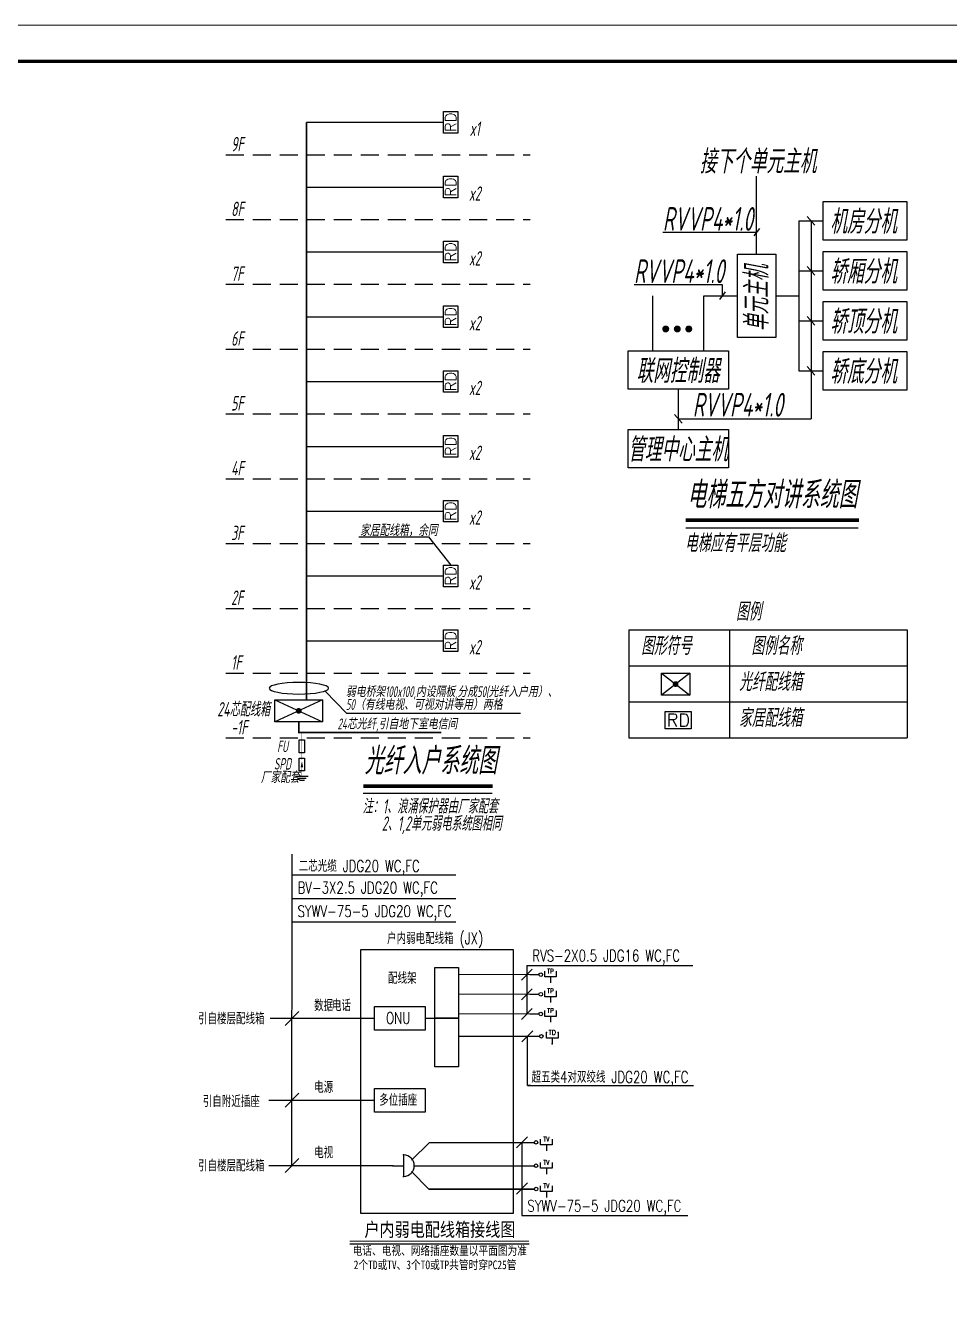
# Model space of a CAD drawing. Extents: x 2803505 to 5851001, y -1372902 to 24339.
# Drawn here: x 3028010 to 3053671, y -665029 to -629854 of the extents above; entities that cross this region are included whole.
import ezdxf
from ezdxf.enums import TextEntityAlignment as Align

# ---------------------------------------------------------------- set-up
doc = ezdxf.new("R2010")
doc.units = 0
doc.header["$LTSCALE"] = 1000
doc.header["$MEASUREMENT"] = 0
doc.linetypes.add('DASHED', pattern=[0.75, 0.5, -0.25])
doc.layers.get('0').update_dxf_attribs({"linetype": 'CONTINUOUS'})
for name, color, linetype in [('DIM-照明', 7, 'CONTINUOUS'), ('EQUIP-通讯', 3, 'CONTINUOUS'), ('T-消防设备', 3, 'CONTINUOUS'), ('T-通用', 7, 'CONTINUOUS'), ('TEL_TEXT', 7, 'CONTINUOUS'), ('WIRE-照明', 2, 'CONTINUOUS'), ('WIRE-通讯', 4, 'CONTINUOUS'), ('照明平面导线层', 3, 'CONTINUOUS')]:
    doc.layers.add(name, color=color, linetype=linetype)
doc.layers.add('图框', color=147, linetype='CONTINUOUS', lineweight=20)
doc.styles.add('-黑体', font='simhei.ttf', dxfattribs={"width": 0.8})
doc.styles.add('1常用弱电', font='SIMPLEX.shx', dxfattribs={"width": 0.8, "height": 3.5, "bigfont": 'HZTXT.shx'})
doc.styles.add('_COMPLEX', font='COMPLEX', dxfattribs={"width": 0.6})
doc.styles.add('_TCH_LABEL', font='COMPLEX', dxfattribs={"bigfont": 'GBCBIG'})
doc.styles.add('DX', font='romans.shx', dxfattribs={"width": 0.8, "bigfont": 'hztxt.shx'})
doc.styles.add('HZTXT', font='gbeitc.shx', dxfattribs={"width": 0.8, "height": 400, "bigfont": 'hztxt.shx'})
doc.styles.get("Standard").update_dxf_attribs({"font": 'gbenor.shx', "bigfont": 'gbcbig.shx'})

# ---------------------------------------------------------------- blocks, each defined once
blk = doc.blocks.new('CNS-FXX')
blk.add_lwpolyline([(0, -307), (0, 307), (782, 307), (782, -307)], close=True)
at = {"layer": 'T-通用', "linetype": 'Continuous'}
for p, q in [((782, 307), (0, -307)), ((0, 307), (782, -307))]:
    blk.add_line(p, q, dxfattribs=at)
at = {"layer": 'T-通用', "linetype": 'Continuous', "const_width": 79.4}
blk.add_lwpolyline([(351, 0, 1), (431, 0, 1)], format="xyb", close=True, dxfattribs=at)
blk = doc.blocks.new('CNS-TC4')
at = {"color": 130}
blk.add_lwpolyline([(-300, 200), (300, 200), (300, -200), (-300, -200)], close=True, dxfattribs=at)
at = {"color": 7, "style": '1常用弱电'}
blk.add_text('RD', height=300, dxfattribs=at).set_placement((0, 0), align=Align.MIDDLE)
blk = doc.blocks.new('A$C4AE13D6C')
at = {"linetype": 'ByBlock'}
for p, q in [((877, 1052), (877, 3213)), ((955, 1768), (800, 1556)), ((2052, 1976), (2052, -2188)), ((2052, 1976), (2728, 1976)), ((2284, 2100), (2495, 1853)), ((2390, 1976), (2390, -3524)), ((-1726, 1662), (877, 1662)), ((2284, 712), (2495, 465)), ((2052, 588), (2728, 588)), ((-2525, 210), (-77, 210)), ((0, 0), (-154, -212)), ((-77, 210), (-77, -106)), ((-2000, -1633), (-2000, -106)), ((-588, -1633), (-588, -106)), ((-588, -106), (342, -106)), ((1412, -106), (2052, -106)), ((2284, -677), (2495, -924)), ((2052, -800), (2728, -800)), ((2284, -2065), (2495, -2312)), ((2052, -2188), (2728, -2188)), ((-1294, -3815), (-1294, -2703)), ((-1400, -3401), (-1188, -3648)), ((-1294, -3524), (2390, -3524))]:
    blk.add_line(p, q, dxfattribs=at)
for points in [[(2728, 2511), (5043, 2511), (5043, 1441), (2728, 1441)], [(2728, 1123), (5043, 1123), (5043, 53), (2728, 53)], [(342, -1264), (342, 1052), (1412, 1052), (1412, -1264)], [(2728, -265), (5043, -265), (5043, -1335), (2728, -1335)], [(-2688, -1633), (100, -1633), (100, -2703), (-2688, -2703)], [(2728, -1653), (5043, -1653), (5043, -2723), (2728, -2723)], [(-2688, -3815), (100, -3815), (100, -4885), (-2688, -4885)]]:
    blk.add_lwpolyline(points, close=True, dxfattribs=at)
at = {"layer": 'DIM-照明', "color": 7, "ltscale": 4}
blk.add_line((-1088, -6553), (3692, -6553), dxfattribs=at)
at = {"layer": 'DIM-照明', "const_width": 96}
for points in [[(-1694, -1027, 1), (-1598, -1027, 1)], [(-1374, -1027, 1), (-1278, -1027, 1)], [(-1054, -1027, 1), (-958, -1027, 1)]]:
    blk.add_lwpolyline(points, format="xyb", close=True, dxfattribs=at)
at = {"layer": 'DIM-照明', "color": 7, "ltscale": 4, "const_width": 98.5}
blk.add_lwpolyline([(-1089, -6337), (3716, -6337)], dxfattribs=at)
at = {"layer": 'DIM-照明', "color": 7, "style": 'HZTXT', "width": 0.7}
for s, p in [('接下个单元主机', (-705, 3623)), ('RVVP4*1.0', (-1728, 2029)), ('机房分机', (2916, 1949)), ('RVVP4*1.0', (-2527, 577)), ('轿厢分机', (2916, 560)), ('轿顶分机', (2916, -828)), ('联网控制器', (-2464, -2196)), ('轿底分机', (2916, -2216)), ('RVVP4*1.0', (-896, -3132)), ('管理中心主机', (-2697, -4378))]:
    blk.add_text(s, height=660, dxfattribs=at).set_placement(p, align=Align.MIDDLE_LEFT)
blk.add_text('单元主机', height=660, rotation=90, dxfattribs=at).set_placement((883, -1092), align=Align.MIDDLE_LEFT)
blk.add_text('电梯五方对讲系统图', height=750, dxfattribs=at).set_placement((-1055, -6009))
at = {"layer": 'DIM-照明', "style": 'HZTXT', "width": 0.7}
blk.add_text('电梯应有平层功能', height=500, dxfattribs=at).set_placement((-1116, -7226))
blk = doc.blocks.new('A$C34D655C4')
at = {"layer": 'T-消防设备', "linetype": 'Continuous'}
blk.add_lwpolyline([(-843, -223), (-843, 390), (483, 390), (483, -223)], close=True, dxfattribs=at)
at = {"layer": 'T-通用', "linetype": 'Continuous'}
for p, q in [((483, 390), (-843, -223)), ((-843, 390), (483, -223))]:
    blk.add_line(p, q, dxfattribs=at)
at = {"layer": 'T-通用', "linetype": 'Continuous', "const_width": 79.4}
blk.add_lwpolyline([(-220, 83, 1), (-141, 83, 1)], format="xyb", close=True, dxfattribs=at)
blk = doc.blocks.new('_LINKPT1')
blk.add_line((0, 0), (0, 0))
blk = doc.blocks.new('M_X40NMK')
for p, q in [((-0.5, 0.5), (-0.5, 1)), ((0.5, 0.5), (-0.5, 0.5)), ((0, 0.5), (0, 0)), ((0.5, 1), (0.5, 0.5))]:
    blk.add_line(p, q)
at = {"xscale": 0.002, "yscale": 0.002, "zscale": 0.002}
blk.add_blockref('_LINKPT1', (0, 0), dxfattribs=at)
at = {"style": '_COMPLEX', "width": 0.8, "flags": 8}
blk.add_attdef('$TEXT$', text='', height=0.4, dxfattribs=at).set_placement((0, 1), align=Align.MIDDLE_CENTER)
at = {"width": 0.8, "flags": 9}
blk.add_attdef('A', (0, 0), '', height=0.00002, dxfattribs=at)
blk = doc.blocks.new('00DX001_5-424')
blk.add_line((0, 0), (12.5, 0))
blk.add_circle((15, 0), 2.5)
blk = doc.blocks.new('$equip$00001382')
for p, q in [((-0.5, 0.5), (-0.5, 1)), ((0.5, 0.5), (-0.5, 0.5)), ((0, 0.5), (0, 0)), ((0.5, 1), (0.5, 0.5))]:
    blk.add_line(p, q)
for p in [(-0.5, 1), (0, 0.5), (0, 0), (0.5, 1)]:
    blk.add_point(p)
at = {"style": '_TCH_LABEL', "flags": 8}
blk.add_attdef('$TEXT$', text='', height=0.4, dxfattribs=at).set_placement((0, 1), align=Align.MIDDLE_CENTER)
at = {"style": '_TCH_LABEL', "flags": 9}
blk.add_attdef('A', (0, 0), '', height=0.00002, dxfattribs=at)
blk = doc.blocks.new('M_X41FTT')
for p, q in [((-0.5, 0.5), (-0.5, 1)), ((0.5, 0.5), (-0.5, 0.5)), ((0, 0.5), (0, 0)), ((0.5, 1), (0.5, 0.5))]:
    blk.add_line(p, q)
at = {"xscale": 0.002, "yscale": 0.002, "zscale": 0.002}
blk.add_blockref('_LINKPT1', (0, 0), dxfattribs=at)
at = {"style": '_COMPLEX', "width": 0.8, "flags": 8}
blk.add_attdef('$TEXT$', text='', height=0.4, dxfattribs=at).set_placement((0, 1), align=Align.MIDDLE_CENTER)
at = {"width": 0.8, "flags": 9}
blk.add_attdef('A', (0, 0), '', height=0.00002, dxfattribs=at)
blk = doc.blocks.new('$equip$00001429')
for p, q in [((-0.5, 0.5), (0.5, 0.5)), ((0, 0), (0, 0.5))]:
    blk.add_line(p, q)
blk.add_arc((0, 0.5), 0.5, 0, 180)
for p in [(0, 1), (-0.5, 0.5), (0, 0), (0.5, 0.5)]:
    blk.add_point(p)
at = {"style": '_TCH_LABEL', "flags": 9}
blk.add_attdef('A', (0, 0), '', height=0.00002, dxfattribs=at)
blk = doc.blocks.new('DGASDGSDGASDGSAG')
for p, q in [((646042, -71350), (646045, -60539)), ((646045, -61255), (651729, -61255)), ((646045, -62071), (651729, -62071)), ((646045, -62886), (651729, -62886)), ((648435, -73008), (648435, -63847)), ((648435, -63847), (653720, -63847)), ((653720, -63847), (653720, -73008)), ((654003, -64913), (654375, -64525)), ((654191, -64396), (654189, -66085)), ((654191, -64396), (659951, -64396)), ((654003, -65594), (654375, -65206)), ((654003, -66279), (654375, -65892)), ((645289, -66234), (648905, -66234)), ((645810, -66484), (646275, -66000)), ((650666, -66234), (650996, -66234)), ((654024, -67056), (654396, -66669)), ((651838, -66860), (654322, -66860)), ((654212, -68563), (654210, -66862)), ((654213, -68349), (654212, -68348)), ((654324, -68563), (654212, -68563)), ((654213, -68563), (659972, -68563)), ((645810, -69323), (646275, -68839)), ((645239, -69073), (648905, -69073)), ((653838, -70736), (654210, -70348)), ((650188, -71159), (650819, -70542)), ((650819, -70542), (654447, -70542)), ((654019, -70542), (654019, -73083)), ((645810, -71592), (646275, -71107)), ((645239, -71342), (649529, -71342)), ((650188, -71550), (650789, -72161)), ((650288, -71351), (654447, -71351)), ((653838, -72336), (654210, -71949)), ((650789, -72161), (654441, -72161)), ((653720, -73008), (648435, -73008)), ((654019, -73083), (659779, -73083)), ((648049, -74062), (654271, -74062))]:
    blk.add_line(p, q)
for points in [[(650996, -64473), (651817, -64473), (651817, -66234), (650996, -66234)], [(648905, -66650), (648905, -65830), (650666, -65830), (650666, -66650)], [(650996, -66234), (651817, -66234), (651817, -67921), (650996, -67921)], [(648905, -69495), (648905, -68674), (650666, -68674), (650666, -69495)]]:
    blk.add_lwpolyline(points, close=True)
for points, const_width in [([(651817, -64717), (654613, -64717)], 35), ([(651817, -65398), (654613, -65398)], 35), ([(645289, -66234), (648905, -66234)], 35), ([(651817, -66083), (654613, -66083)], 35), ([(651838, -66860), (654634, -66860)], 35), ([(645239, -69073), (648435, -69073)], 35), ([(650188, -71159), (650819, -70542)], 35), ([(650819, -70542), (654447, -70542)], 35), ([(645239, -71342), (649538, -71351)], 35), ([(650188, -71550), (650789, -72161)], 35), ([(650288, -71351), (654447, -71351)], 35), ([(650789, -72161), (654454, -72160)], 35), ([(648049, -73972), (654271, -73972)], 30)]:
    blk.add_lwpolyline(points, dxfattribs=dict(const_width=const_width))
at = {"xscale": 400, "yscale": 400, "zscale": 400}
for name, p, values in [('M_X40NMK', (655012, -64997), {'$TEXT$': 'TP'}), ('M_X40NMK', (655012, -65683), {'$TEXT$': 'TP'}), ('M_X40NMK', (655012, -66368), {'$TEXT$': 'TP'}), ('M_X41FTT', (654871, -70832), {'$TEXT$': 'TV'}), ('M_X41FTT', (654871, -71642), {'$TEXT$': 'TV'}), ('M_X41FTT', (654871, -72451), {'$TEXT$': 'TV'})]:
    blk.add_blockref(name, p, dxfattribs=at).add_auto_attribs(values)
at = {"xscale": 25, "yscale": 25, "zscale": 25}
for p in [(654301, -64717), (654301, -65398), (654301, -66083), (654322, -66860), (654134, -70541), (654134, -71351), (654141, -72160)]:
    blk.add_blockref('00DX001_5-424', p, dxfattribs=at)
at = {"ltscale": 0.5, "xscale": 400, "yscale": 400, "zscale": 400}
blk.add_blockref('$equip$00001382', (655077, -67125), dxfattribs=at).add_auto_attribs({'$TEXT$': 'TD'})
at = {"xscale": 750, "yscale": 750, "zscale": 750, "rotation": 270}
blk.add_blockref('$equip$00001429', (649538, -71351), dxfattribs=at)
at = {"style": 'DX', "width": 0.75}
for s, p in [('二芯光缆 JDG20 WC,FC', (646277, -61146)), ('BV-3X2.5 JDG20 WC,FC', (646235, -61900)), ('SYWV-75-5 JDG20 WC,FC', (646235, -62716)), ('RVS-2X0.5 JDG16 WC,FC', (654381, -64259)), ('超五类4对双绞线 JDG20 WC,FC', (654355, -68473)), ('SYWV-75-5 JDG20 WC,FC', (654209, -72946))]:
    blk.add_text(s, height=400, dxfattribs=at).set_placement(p)
for s, height, style, width, p in [('户内弱电配线箱 (JX)', 400, 'DX', 0.75, (651011, -63659)), ('配线架', 400, 'DX', 0.75, (649871, -65038)), ('数据', 400, 'DX', 0.75, (647142, -65988)), ('电话', 400, 'DX', 0.75, (647761, -65986)), ('引自楼层配线箱', 400, 'DX', 0.75, (643936, -66443)), ('ONU', 400, 'DX', 0.75, (649730, -66426)), ('电源', 400, 'DX', 0.75, (647142, -68827)), ('引自附近插座', 400, 'DX', 0.75, (643936, -69318)), ('多位插座', 400, 'DX', 0.75, (649730, -69271)), ('电视', 400, 'DX', 0.75, (647142, -71096)), ('引自楼层配线箱', 400, 'DX', 0.75, (643936, -71551)), ('户内弱电配线箱接线图', 480, '-黑体', 0.8, (651175, -73808)), ('电话、电视、网络插座数量以平面图为准', 300, '-黑体', 0.8, (651171, -74453)), ('2个TD或TV、3个TO或TP共管时穿PC25管', 300, '-黑体', 0.8, (651008, -74944))]:
    blk.add_text(s, height=height, dxfattribs=dict(style=style, width=width)).set_placement(p, align=Align.CENTER)

msp = doc.modelspace()

# ---------------------------------------------------------------- linework, layer by layer
at = {"layer": 'DIM-照明', "color": 84, "linetype": 'DASHED'}
for p, q in [((3033577.1, -633447.9), (3042028.3, -633447.9)), ((3033577.1, -635247.9), (3042027.8, -635247.9)), ((3033577.1, -637047.9), (3042027.3, -637047.9)), ((3033577.1, -638847.9), (3042026.8, -638847.9)), ((3033577.1, -640647.9), (3042024.4, -640647.9)), ((3033577.1, -642447.9), (3042024.4, -642447.9)), ((3033577.1, -644247.9), (3042024.4, -644247.9)), ((3033577.1, -646047.9), (3042024.4, -646047.9)), ((3033577.1, -647847.9), (3042024.4, -647847.9)), ((3033577.1, -649647.9), (3042024.4, -649647.9))]:
    msp.add_line(p, q, dxfattribs=at)
at = {"layer": 'DIM-照明', "color": 7}
for p, q in [((3037272.6, -644063.6), (3039202.1, -644063.6)), ((3037272.6, -644063.6), (3039202.1, -644063.6)), ((3039202.1, -644063.6), (3039818.6, -644847.9)), ((3039202.1, -644063.6), (3039818.6, -644847.9)), ((3039202.1, -644063.6), (3039818.6, -644847.9)), ((3036921.4, -648956.5), (3036335.1, -648349.7)), ((3036921.4, -648956.5), (3041754.5, -648956.5))]:
    msp.add_line(p, q, dxfattribs=at)
at = {"layer": 'DIM-照明'}
for p, q in [((3044761.2, -646647.3), (3044761.2, -649647.3)), ((3044761.2, -646647.3), (3052492.2, -646647.3)), ((3047555.7, -646647.3), (3047555.7, -649647.3)), ((3052492.2, -646647.3), (3052492.2, -649647.3)), ((3044761.2, -647647.3), (3052492.2, -647647.3)), ((3044761.2, -648647.3), (3052492.2, -648647.3)), ((3044761.2, -649647.3), (3052492.2, -649647.3))]:
    msp.add_line(p, q, dxfattribs=at)
at = {"layer": 'DIM-照明', "color": 7, "ltscale": 4}
msp.add_line((3037389.8, -651183.5, 0), (3040966.3, -651183.5, 0), dxfattribs=at)
at = {"layer": 'DIM-照明', "color": 7, "ltscale": 4, "const_width": 98.5, "elevation": 0}
msp.add_lwpolyline([(3037388.8, -650989.4), (3040988, -650989.4)], dxfattribs=at)
at = {"layer": 'DIM-照明', "color": 7, "extrusion": (0, 0, -1)}
msp.add_ellipse((3035604, -648267.3), major_axis=(825.2, 0), ratio=0.1943547, start_param=-1.5707963, end_param=4.712389, dxfattribs=at)
at = {"layer": 'EQUIP-通讯', "linetype": 'Continuous'}
for p, q in [((3035816.5, -632547.9), (3039618.6, -632547.9)), ((3035816.5, -634347.9), (3039618.6, -634347.9)), ((3035816.5, -636147.9), (3039618.6, -636147.9)), ((3035816.5, -637947.9), (3039618.6, -637947.9)), ((3035816.5, -639747.9), (3039618.6, -639747.9)), ((3035816.5, -641547.9), (3039618.6, -641547.9)), ((3035816.5, -643347.9), (3039618.6, -643347.9)), ((3035816.5, -645147.9), (3039618.6, -645147.9)), ((3035816.5, -646947.9), (3039618.6, -646947.9)), ((3035513.9, -650710.1), (3035861.9, -650710.1)), ((3035567.5, -650765.2), (3035807.7, -650765.2)), ((3035616.4, -650820.2), (3035758.4, -650820.2))]:
    msp.add_line(p, q, dxfattribs=at)
at = {"layer": 'EQUIP-通讯', "linetype": 'Continuous', "const_width": 14.2, "elevation": 0}
for points in [[(3035687.9, -649499.3), (3035687.9, -650251.6)], [(3035687.9, -650412.5), (3035687.9, -650710.1)]]:
    msp.add_lwpolyline(points, dxfattribs=at)
at = {"layer": 'EQUIP-通讯', "linetype": 'Continuous', "elevation": 0}
for points in [[(3035614.5, -649705), (3035761.3, -649705), (3035761.3, -650059.3), (3035614.5, -650059.3)], [(3035614.5, -650206.6), (3035761.3, -650206.6), (3035761.3, -650560.9), (3035614.5, -650560.9)]]:
    msp.add_lwpolyline(points, close=True, dxfattribs=at)
msp.add_lwpolyline([(3035687.9, -650294, 0, 70.8, 0), (3035687.9, -650462.2, 70.8, 70.8, 0)], format="xyseb", dxfattribs=at)
at = {"layer": 'WIRE-通讯', "linetype": 'Continuous', "const_width": 50, "elevation": 0}
for points in [[(3035816.5, -648587.4), (3035816.5, -632547.9)], [(3035600.7, -649201), (3035600.7, -649499.3), (3039561, -649499.3)]]:
    msp.add_lwpolyline(points, dxfattribs=at)
at = {"layer": '图框'}
msp.add_lwpolyline([(3001703.5, -629853.6), (3085803.5, -629853.6), (3085803.5, -689253.6), (3001703.5, -689253.6)], close=True, dxfattribs=at)
at = {"layer": '图框', "const_width": 100}
msp.add_lwpolyline([(3084803.5, -688253.6), (3084803.5, -630853.6), (3004203.5, -630853.6), (3004203.5, -688253.6)], close=True, dxfattribs=at)

# ---------------------------------------------------------------- block references
at = {"layer": 'DIM-照明', "color": 7}
msp.add_blockref('A$C4AE13D6C', (3047434.9, -637260.8), dxfattribs=at)
at = {"layer": 'T-消防设备', "linetype": 'Continuous'}
msp.add_blockref('CNS-FXX', (3045671.8, -648152.1), dxfattribs=at)
at = {"layer": 'T-通用', "rotation": 90}
for p in [(3039818.6, -632547.9), (3039818.6, -634347.9), (3039818.6, -636147.9), (3039818.6, -637947.9), (3039818.6, -639747.9), (3039818.6, -641547.9), (3039818.6, -643347.9), (3039818.6, -645147.9), (3039818.6, -646947.9)]:
    msp.add_blockref('CNS-TC4', p, dxfattribs=at)
at = {"layer": 'T-通用', "xscale": 1.199999988079071, "yscale": 1.199999988079071, "zscale": 1.199999988079071}
msp.add_blockref('CNS-TC4', (3046136.5, -649154.7, 0), dxfattribs=at)
at = {"layer": 'TEL_TEXT', "xscale": 0.8, "yscale": 0.8, "zscale": 0.8}
msp.add_blockref('DGASDGSDGASDGSAG', (2518578.6, -604448.3), dxfattribs=at)
at = {"layer": 'WIRE-照明'}
msp.add_blockref('A$C34D655C4', (3035780.9, -648977.6), dxfattribs=at)

# ---------------------------------------------------------------- texts
at = {"layer": 'DIM-照明', "color": 7, "style": 'HZTXT', "width": 0.7}
for s, height, p in [('x1', 400, (3040487.1, -632726.4)), ('x2', 400, (3040487.1, -634526.4)), ('x2', 400, (3040487.1, -636326.4)), ('x2', 400, (3040487.1, -638126.4)), ('x2', 400, (3040487.1, -639926.4)), ('x2', 400, (3040487.1, -641726.4)), ('x2', 400, (3040487.1, -643526.4)), ('x2', 400, (3040487.1, -645326.4)), ('x2', 400, (3040487.1, -647126.4)), ('24芯配线箱', 400, (3034068.7, -648830.2, -67051.2)), ('FU', 320, (3035152.8, -649881.6)), ('SPD', 320, (3035149.4, -650367.2))]:
    msp.add_text(s, height=height, dxfattribs=at).set_placement(p, align=Align.MIDDLE)
for s, height, p in [('家居配线箱，余同', 320, (3037301.2, -644038.9)), ('弱电桥架100x100,内设隔板,分成50(光纤入户用）、', 300, (3036906, -648512.6)), ('50（有线电视、可视对讲等用）两格', 300, (3036906, -648869.3)), ('24芯光纤,引自地下室电信间', 300, (3036678, -649407.3, 0)), ('光纤入户系统图', 750, (3037422.9, -650660.9, 0)), ('厂家配套', 320, (3034546.4, -650898.7, -61305))]:
    msp.add_text(s, height=height, dxfattribs=at).set_placement(p)
at = {"layer": 'DIM-照明', "style": 'HZTXT', "width": 0.7}
for s, p in [('图例', (3047738.8, -646388.7)), ('图形符号', (3045105.9, -647341.8)), ('图例名称', (3048165.5, -647341.8)), ('光纤配线箱', (3047824, -648341.8)), ('家居配线箱', (3047824, -649341.8))]:
    msp.add_text(s, height=500, dxfattribs=at).set_placement(p)
at = {"layer": '照明平面导线层', "color": 7, "style": 'HZTXT', "width": 0.7}
for s, p in [('9F', (3033723.4, -633352.7)), ('8F', (3033723.4, -635152.7)), ('7F', (3033723.4, -636952.7)), ('6F', (3033723.4, -638752.7)), ('5F', (3033723.4, -640552.7)), ('4F', (3033723.4, -642352.7)), ('3F', (3033723.4, -644152.7)), ('2F', (3033723.4, -645952.7)), ('1F', (3033723.4, -647752.7)), ('-1F', (3033723.4, -649552.7)), ('注：1、浪涌保护器由厂家配套', (3037371.1, -651747.6, 65482.4)), ('2、1,2单元弱电系统图相同', (3037904.8, -652226.7, 65482.4))]:
    msp.add_text(s, height=400, dxfattribs=at).set_placement(p)

doc.saveas('drawing.dxf')
